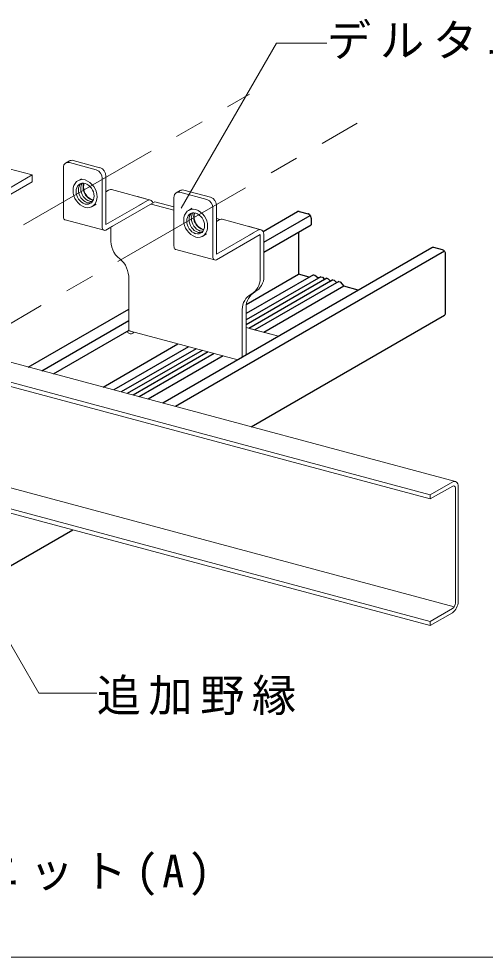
# Model space of a CAD drawing. Units: millimetres on the paper, with parts at other scales. Extents: x -195 to 195, y -140 to 138.
# Drawn here: x 32.78 to 48.61, y 6.36 to 38.18 of the extents above; entities that cross this region are included whole.
import ezdxf

# ---------------------------------------------------------------- set-up
doc = ezdxf.new("R2010")
doc.units = ezdxf.units.MM
doc.linetypes.add('CHAIN1', pattern=[8, 5, -1, 1, -1])
for name, color, linetype, lineweight in [('4-0_中心線', 4, 'CHAIN1', 9), ('4-1_吊り材', 7, 'Continuous', 18), ('4-2_野縁受け', 3, 'Continuous', 18), ('4-3_野縁', 2, 'Continuous', 25), ('4-6_文字', 7, 'Continuous', 18), ('4-B_補強金具・金具・その他', 3, 'Continuous', 18), ('F-2_野縁受け', 3, 'Continuous', 18)]:
    doc.layers.add(name, color=color, linetype=linetype, lineweight=lineweight)
doc.styles.add('ＭＳ ゴシック', font='')
doc.styles.get('ＭＳ ゴシック').set_extended_font_data('MS Gothic')

msp = doc.modelspace()

# ---------------------------------------------------------------- linework, layer by layer
at = {"layer": '4-0_中心線'}
for p, q in [((5.228, 15.188), (40.613, 35.618)), ((8.432, 13.951), (44.266, 34.639))]:
    msp.add_line(p, q, dxfattribs=at)
at = {"layer": '4-1_吊り材'}
for p, q in [((32.456, 33.094), (33.24, 32.884)), ((31.428, 31.837), (33.24, 32.884)), ((33.24, 32.884), (33.24, 32.651)), ((33.24, 32.651), (31.428, 31.604))]:
    msp.add_line(p, q, dxfattribs=at)
at = {"layer": '4-2_野縁受け'}
for p, q in [((30.373, 27.1), (47.595, 22.486)), ((30.207, 26.466), (46.744, 22.035)), ((30.182, 26.333), (46.744, 21.895)), ((47.558, 18.243), (30.068, 22.93)), ((46.744, 22.035), (47.505, 22.475)), ((46.744, 21.895), (47.503, 22.333)), ((47.689, 22.316), (47.689, 18.418)), ((46.744, 17.742), (30.142, 22.19)), ((30.197, 22.036), (46.744, 17.602)), ((46.744, 22.035), (46.744, 21.895)), ((47.595, 18.368), (47.595, 22.254)), ((46.744, 17.742), (47.5, 18.179))]:
    msp.add_line(p, q, dxfattribs=at)
msp.add_lwpolyline([(46.744, 17.742), (46.744, 17.602), (47.5, 18.039)], dxfattribs=at)
for centre, radius, start, end in [((47.563, 22.368), 0.122, 121.2785, 121.2786), ((47.532, 22.28), 0.0609, 121.27858, 121.27859), ((47.532, 22.28), 0.0609, 54.6472, 118.7214), ((47.563, 22.368), 0.122, 54.6472, 118.7215), ((47.542, 22.288), 0.0483, 17.6567, 59.4123), ((47.373, 22.25), 0.222, 0.9794, 13.6498), ((47.585, 22.384), 0.0967, 17.6567, 59.4123), ((47.246, 22.309), 0.443, 0.9794, 13.6498), ((47.204, 22.296), 0.485, 359.422, 0.578), ((47.246, 22.309), 0.443, 359.0205, 359.0206), ((47.352, 22.244), 0.242, 359.422, 0.578), ((47.373, 22.25), 0.222, 359.0205, 359.0206), ((47.204, 18.423), 0.485, 307.5852, 359.422), ((47.352, 18.371), 0.242, 307.5852, 359.422)]:
    msp.add_arc(centre, radius, start, end, dxfattribs=at)
at = {"layer": '4-3_野縁'}
for p, q in [((41.07, 30.966), (42.235, 31.639)), ((41.1, 30.6), (42.672, 31.508)), ((42.295, 31.645), (42.599, 31.564)), ((41.1, 30.263), (42.7, 31.187)), ((42.7, 31.42), (42.7, 31.187)), ((42.274, 30.941), (42.274, 29.518)), ((46.799, 30.416), (37.67, 25.145)), ((47.227, 30.298), (38.101, 25.029)), ((47.163, 30.341), (46.859, 30.422)), ((47.227, 30.298), (47.147, 30.252)), ((47.264, 28.214), (47.264, 30.197)), ((42.776, 29.5), (40.492, 28.181)), ((43.03, 29.432), (40.492, 27.967)), ((43.233, 29.378), (40.492, 27.795)), ((40.5, 28.494), (42.274, 29.518)), ((43.436, 29.324), (40.589, 27.68)), ((42.638, 29.42), (42.274, 29.518)), ((42.929, 29.401), (43.03, 29.432)), ((43.03, 29.432), (43.081, 29.419)), ((43.081, 29.419), (43.157, 29.34)), ((43.157, 29.34), (43.233, 29.378)), ((43.233, 29.378), (43.284, 29.364)), ((43.284, 29.364), (43.36, 29.286)), ((43.36, 29.286), (43.436, 29.324)), ((43.436, 29.324), (43.486, 29.31)), ((43.486, 29.31), (43.562, 29.231)), ((43.639, 29.269), (40.792, 27.626)), ((43.806, 29.108), (41.098, 27.544)), ((43.562, 29.231), (43.639, 29.269)), ((43.639, 29.269), (43.689, 29.256)), ((43.689, 29.256), (43.806, 29.108)), ((44.302, 28.975), (43.806, 29.108)), ((47.264, 29.219), (47.271, 29.223)), ((33.106, 26.368), (36.512, 28.334)), ((40.663, 24.343), (47.223, 28.131)), ((33.559, 26.246), (36.512, 27.951)), ((33.959, 26.139), (36.525, 27.621)), ((35.641, 25.688), (38.181, 27.155)), ((38.545, 27.057), (36.005, 25.591)), ((38.799, 26.989), (36.259, 25.523)), ((39.002, 26.935), (36.462, 25.469)), ((39.205, 26.881), (36.665, 25.414)), ((39.408, 26.826), (36.868, 25.36)), ((39.713, 26.745), (37.173, 25.278)), ((32.212, 19.464), (34.615, 20.852))]:
    msp.add_line(p, q, dxfattribs=at)
for points in [[(42.295, 31.645), (42.277, 31.648), (42.26, 31.648), (42.244, 31.643), (42.235, 31.639)], [(42.7, 31.42), (42.699, 31.441), (42.694, 31.461), (42.687, 31.482), (42.677, 31.501), (42.664, 31.519), (42.65, 31.535), (42.634, 31.547), (42.625, 31.553), (42.607, 31.561), (42.599, 31.564)], [(46.859, 30.422), (46.841, 30.425), (46.824, 30.425), (46.808, 30.42), (46.799, 30.416)], [(47.264, 30.197), (47.263, 30.218), (47.258, 30.239), (47.251, 30.259), (47.241, 30.278), (47.228, 30.296), (47.214, 30.312), (47.198, 30.324), (47.181, 30.334), (47.163, 30.341)], [(42.776, 29.5), (42.827, 29.487), (42.929, 29.401)], [(47.223, 28.131), (47.236, 28.141), (47.247, 28.153), (47.256, 28.169), (47.262, 28.187), (47.264, 28.206), (47.264, 28.214)]]:
    msp.add_lwpolyline(points, dxfattribs=at)
at = {"layer": '4-6_文字'}
for p, q in [((38.293, 31.754), (41.527, 37.356)), ((41.527, 37.356), (43.234, 37.356)), ((30.976, 19.616), (33.459, 15.316)), ((33.459, 15.316), (35.426, 15.316))]:
    msp.add_line(p, q, dxfattribs=at)
at = {"layer": '4-B_補強金具・金具・その他'}
for p, q in [((34.295, 33.122), (34.295, 31.48)), ((34.367, 33.279), (34.5, 33.357)), ((34.498, 33.301), (35.411, 33.056)), ((34.624, 33.374), (35.537, 33.129)), ((35.74, 32.841), (35.74, 31.2)), ((34.784, 32.683), (34.91, 32.756)), ((35.614, 32.769), (35.614, 31.127)), ((35.827, 32.365), (35.74, 32.314)), ((35.928, 32.384), (37.246, 32.031)), ((36.81, 32.147), (37.248, 32.03)), ((38.119, 32.273), (38.253, 32.351)), ((38.251, 32.295), (39.164, 32.051)), ((38.377, 32.368), (39.29, 32.124)), ((35.403, 31.887), (35.277, 31.815)), ((35.74, 31.2), (36.998, 31.926)), ((37.398, 31.97), (35.961, 31.141)), ((37.145, 32.011), (36.85, 31.841)), ((37.272, 31.897), (38.048, 31.689)), ((37.398, 31.97), (38.048, 31.796)), ((38.048, 32.116), (38.048, 30.475)), ((39.492, 31.836), (39.492, 30.194)), ((38.537, 31.678), (38.663, 31.751)), ((39.366, 31.763), (39.366, 30.121)), ((35.674, 31.006), (34.355, 31.359)), ((39.492, 31.409), (39.618, 31.375)), ((39.58, 31.359), (39.492, 31.309)), ((39.681, 31.378), (40.999, 31.025)), ((35.74, 31.013), (35.961, 31.141)), ((35.903, 31.077), (35.903, 30.728)), ((39.156, 30.882), (39.03, 30.809)), ((39.492, 30.194), (40.751, 30.921)), ((40.563, 31.142), (41, 31.025)), ((40.898, 31.006), (40.603, 30.835)), ((40.974, 30.863), (39.492, 30.008)), ((40.974, 30.863), (40.974, 29.37)), ((41.1, 30.831), (41.1, 29.805)), ((41.1, 30.831), (41.1, 29.727)), ((39.427, 30), (38.114, 30.352)), ((39.407, 30.006), (39.409, 30.007)), ((39.492, 30.008), (39.571, 30.053)), ((41.1, 29.805), (41.1, 29.442)), ((36.512, 29.352), (36.512, 27.707)), ((40.366, 28.32), (40.366, 26.702)), ((40.492, 28.394), (40.492, 26.774)), ((40.492, 28.392), (40.492, 26.774)), ((40.366, 28.316), (40.366, 26.702)), ((41.594, 27.411), (40.492, 27.706)), ((36.482, 27.549), (36.463, 27.585)), ((40.209, 26.612), (36.572, 27.586)), ((36.651, 27.515), (36.68, 27.557)), ((41.594, 27.411), (40.646, 27.665)), ((40.492, 26.814), (40.538, 26.801))]:
    msp.add_line(p, q, dxfattribs=at)
for points in [[(35.928, 32.384), (35.896, 32.387), (35.862, 32.38), (35.827, 32.365)], [(37.334, 31.933), (37.32, 31.966), (37.3, 31.996), (37.275, 32.018), (37.247, 32.03), (37.215, 32.034), (37.181, 32.027), (37.145, 32.011)], [(39.681, 31.378), (39.649, 31.381), (39.615, 31.375), (39.58, 31.359)], [(41.1, 30.831), (41.097, 30.88), (41.088, 30.923), (41.073, 30.961), (41.053, 30.991), (41.028, 31.012), (40.999, 31.025), (40.967, 31.028), (40.933, 31.022), (40.898, 31.006)]]:
    msp.add_lwpolyline(points, dxfattribs=at)
for centre, radius, start, end in [((34.577, 33.124), 0.281, 160.0272, 180.4495), ((34.437, 33.159), 0.139, 126.3383, 153.8155), ((34.456, 33.144), 0.162, 74.9133, 128.6238), ((34.582, 33.217), 0.162, 74.9133, 121.144), ((35.434, 32.841), 0.306, 0.0196, 70.355), ((35.308, 32.768), 0.306, 0.0196, 70.355), ((35.03, 32.369), 0.405, 134.9382, 181.6253), ((35.03, 32.336), 0.304, 134.9382, 181.6253), ((34.946, 32.403), 0.324, 74.9073, 128.6232), ((35.109, 32.382), 0.304, 136.3014, 181.6253), ((34.967, 32.361), 0.243, 74.9073, 128.6232), ((35.188, 32.427), 0.304, 144.666, 181.6253), ((35.267, 32.473), 0.304, 154.5637, 181.6253), ((35.421, 32.464), 0.458, 180.0155, 250.3592), ((35.282, 32.482), 0.304, 156.7345, 181.6253), ((35.437, 32.474), 0.458, 180.0155, 250.3592), ((34.825, 32.14), 0.611, 0.0155, 70.3592), ((34.877, 32.165), 0.458, 0.0155, 70.3592), ((35.236, 32.358), 0.611, 180.0155, 250.3592), ((35.185, 32.328), 0.458, 180.0155, 250.3592), ((35.264, 32.373), 0.458, 180.0155, 250.3592), ((35.342, 32.419), 0.458, 180.0155, 250.3592), ((35.019, 32.161), 0.316, 315.8825, 0.6811), ((35.015, 32.135), 0.421, 315.8825, 0.6811), ((38.329, 32.119), 0.281, 160.0272, 180.4495), ((38.19, 32.153), 0.139, 126.3383, 153.8155), ((38.209, 32.139), 0.162, 74.9133, 128.6238), ((38.335, 32.211), 0.162, 74.9133, 121.144), ((35.094, 32.131), 0.243, 254.9073, 308.6232), ((35.115, 32.096), 0.324, 254.9073, 308.6232), ((35.173, 32.177), 0.243, 254.9073, 288.6666), ((35.252, 32.222), 0.243, 254.9073, 276.2724), ((35.33, 32.268), 0.243, 254.9073, 263.8918), ((35.346, 32.277), 0.243, 254.9073, 261.2773), ((39.061, 31.763), 0.306, 0.0196, 70.355), ((39.187, 31.836), 0.306, 0.0196, 70.355), ((38.783, 31.364), 0.405, 134.9382, 181.6253), ((38.783, 31.331), 0.304, 134.9382, 181.6253), ((38.699, 31.397), 0.324, 74.9073, 128.6232), ((38.862, 31.376), 0.304, 136.3014, 181.6253), ((38.72, 31.356), 0.243, 74.9073, 128.6232), ((38.94, 31.422), 0.304, 144.666, 181.6253), ((39.019, 31.467), 0.304, 154.5637, 181.6253), ((39.035, 31.477), 0.304, 156.7345, 181.6253), ((38.578, 31.135), 0.611, 0.0155, 70.3592), ((38.629, 31.159), 0.458, 0.0155, 70.3592), ((34.576, 31.476), 0.28, 179.1519, 194.6361), ((34.372, 31.429), 0.0718, 199.6326, 236.3779), ((34.38, 31.447), 0.0907, 238.4771, 254.5522), ((38.989, 31.352), 0.611, 180.0155, 250.3592), ((38.937, 31.322), 0.458, 180.0155, 250.3592), ((39.016, 31.368), 0.458, 180.0155, 250.3592), ((39.095, 31.413), 0.458, 180.0155, 250.3592), ((39.174, 31.459), 0.458, 180.0155, 250.3592), ((39.19, 31.468), 0.458, 180.0155, 250.3592), ((35.894, 31.123), 0.28, 179.1519, 194.6361), ((35.894, 31.123), 0.28, 179.1519, 194.6361), ((35.69, 31.076), 0.0718, 199.6326, 236.3779), ((35.69, 31.076), 0.0718, 199.6326, 236.3779), ((35.698, 31.094), 0.0907, 238.4771, 297.3809), ((38.847, 31.126), 0.243, 254.9073, 308.6232), ((38.925, 31.171), 0.243, 254.9073, 288.6666), ((39.004, 31.217), 0.243, 254.9073, 276.2724), ((38.772, 31.155), 0.316, 315.8825, 0.6811), ((39.083, 31.262), 0.243, 254.9073, 263.8918), ((39.099, 31.271), 0.243, 254.9073, 261.2773), ((38.768, 31.13), 0.421, 315.8825, 0.6811), ((36.692, 30.666), 0.792, 175.4778, 232.2248), ((38.868, 31.09), 0.324, 254.9073, 308.6232), ((38.328, 30.471), 0.28, 179.1519, 194.6361), ((38.125, 30.424), 0.0718, 199.6326, 236.3779), ((38.132, 30.441), 0.0907, 238.4771, 258.097), ((35.673, 29.393), 0.84, 357.2291, 50.4735), ((39.647, 30.117), 0.28, 179.1519, 194.6361), ((39.443, 30.071), 0.0718, 199.6326, 236.3779), ((39.451, 30.088), 0.0907, 238.4771, 297.3809), ((40.374, 29.367), 0.6, 299.5409, 0.2828), ((40.5, 29.439), 0.6, 299.5409, 0.2828), ((40.971, 28.319), 0.606, 119.8577, 179.9661), ((41.098, 28.392), 0.606, 119.8577, 179.9661), ((36.792, 27.703), 0.28, 179.1519, 194.6361), ((36.582, 27.609), 0.117, 210.9577, 306.6583), ((36.588, 27.656), 0.0718, 199.6326, 236.3779), ((36.596, 27.674), 0.0907, 238.4771, 254.5522)]:
    msp.add_arc(centre, radius, start, end, dxfattribs=at)
at = {"layer": 'F-2_野縁受け'}
msp.add_line((2.29, 6.358), (191.29, 6.358), dxfattribs=at)

# ---------------------------------------------------------------- texts
at = {"layer": '4-6_文字', "char_height": 1.1, "attachment_point": 7, "style": 'ＭＳ ゴシック'}
for s, insert in [('\\T1.2;デルタユニット(B)', (43.234, 36.606)), ('\\T1.17;追加野縁', (35.426, 14.566)), ('\\T1.2;デルタユニット(A)', (24.145, 8.438))]:
    msp.add_mtext(s, dxfattribs=dict(at, insert=insert))

doc.saveas('drawing.dxf')
